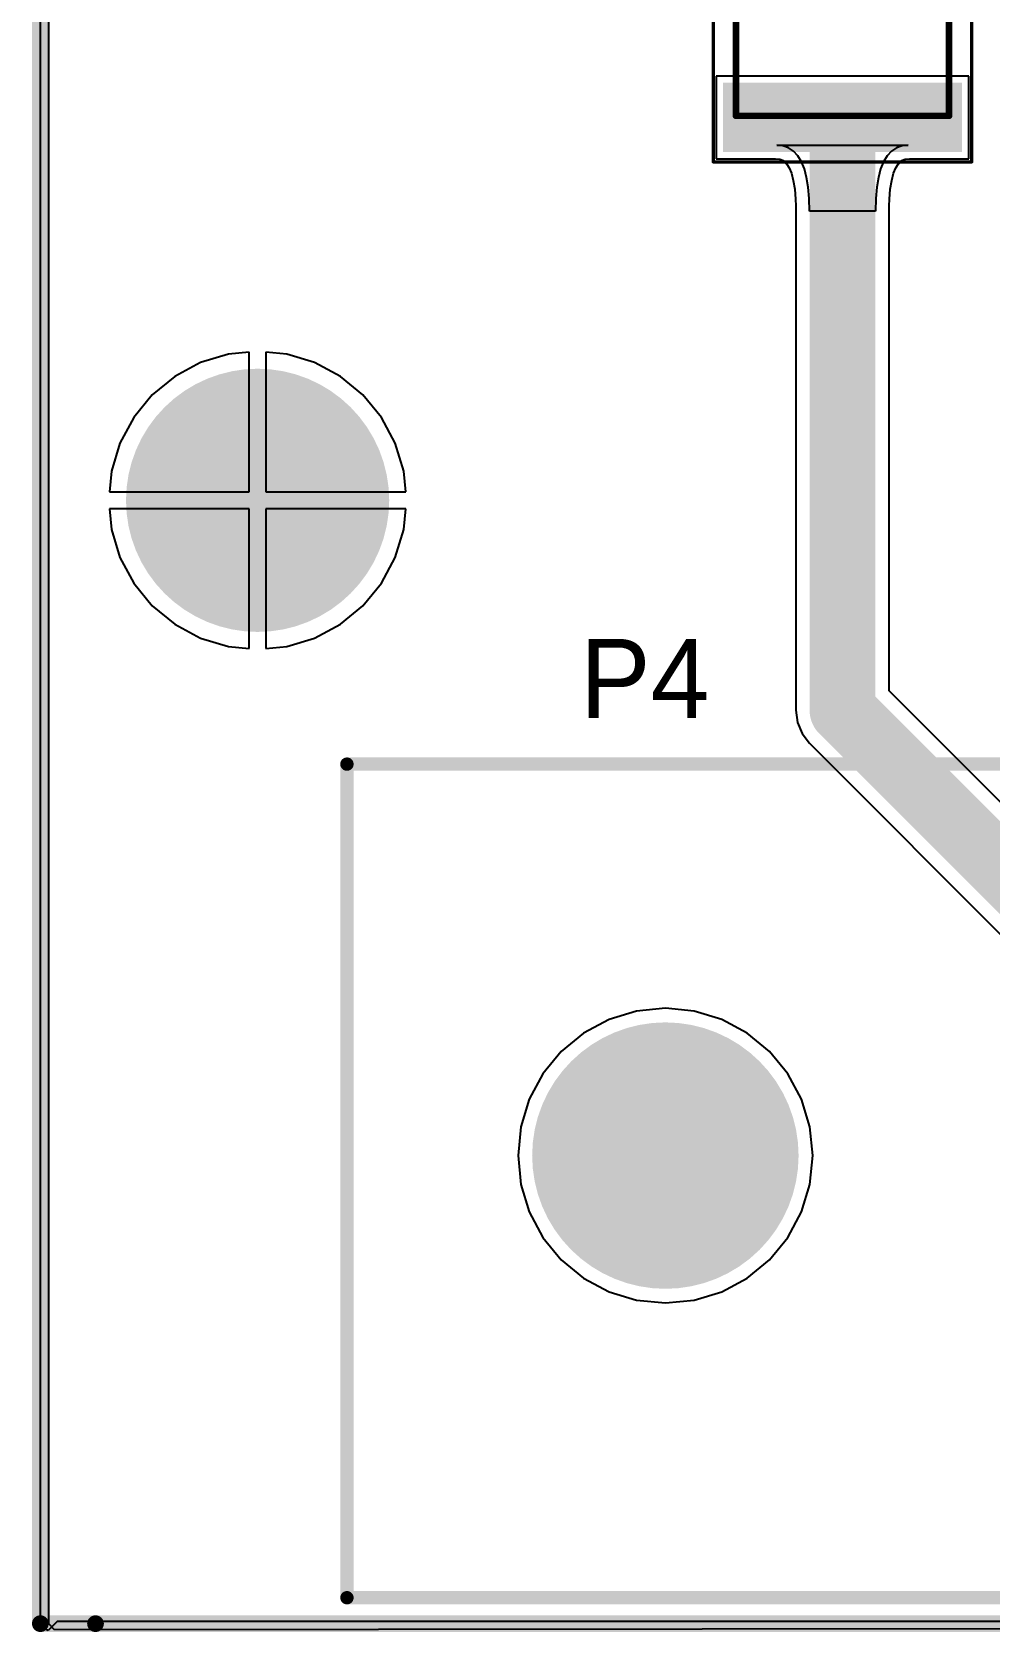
# Model space of a CAD drawing. Header units: millimetres. Extents: x 0.26 to 7.33, y 1.06 to 4.59.
# Drawn here: x 0.264 to 0.837, y 1.665 to 2.622 of the extents above; entities that cross this region are included whole.
import ezdxf

# ---------------------------------------------------------------- set-up
doc = ezdxf.new("R2010")
doc.units = ezdxf.units.MM
doc.header["$MEASUREMENT"] = 0
for name, color, linetype in [('BottomLayer', 5, 'Continuous'), ('BottomSolder', 6, 'Continuous'), ('Mechanical15', 56, 'Continuous'), ('Mechanical16', 56, 'Continuous'), ('Mechanical20', 56, 'Continuous'), ('MultiLayer', 9, 'Continuous'), ('PadHoleLayer', 156, 'Continuous'), ('TopLayer', 1, 'Continuous'), ('TopOverlay', 2, 'Continuous'), ('TopPaste', 8, 'Continuous'), ('TopSolder', 216, 'Continuous')]:
    doc.layers.add(name, color=color, linetype=linetype)

# ---------------------------------------------------------------- blocks, each defined once
blk = doc.blocks.new('MX150_20_PIN_29')
at = {"layer": 'BottomLayer', "const_width": 0.0374}
blk.add_lwpolyline([(-0.91437, -0.02795, 1), (-0.87697, -0.02795, 1)], format="xyb", close=True, dxfattribs=at)
at = {"layer": 'BottomSolder', "const_width": 0.0414}
blk.add_lwpolyline([(-0.91637, -0.02795, 1), (-0.87497, -0.02795, 1)], format="xyb", close=True, dxfattribs=at)
at = {"layer": 'MultiLayer', "const_width": 0.0374}
blk.add_lwpolyline([(-0.91437, -0.02795, 1), (-0.87697, -0.02795, 1)], format="xyb", close=True, dxfattribs=at)
at = {"layer": 'PadHoleLayer', "const_width": 0.07972}
blk.add_lwpolyline([(-0.93553, -0.02795, 1), (-0.85581, -0.02795, 1)], format="xyb", close=True, dxfattribs=at)
at = {"layer": 'TopLayer', "const_width": 0.0374}
blk.add_lwpolyline([(-0.91437, -0.02795, 1), (-0.87697, -0.02795, 1)], format="xyb", close=True, dxfattribs=at)
at = {"layer": 'TopOverlay', "const_width": 0.008}
for points in [[(-1.08622, -0.29252), (-1.08622, 0.2063)], [(-1.08622, 0.2063), (1.0878, 0.2063)], [(-1.08622, -0.29252), (1.0878, -0.29252)]]:
    blk.add_lwpolyline(points, dxfattribs=at)
at = {"layer": 'TopOverlay', "const_width": 0.004}
for points in [[(-1.08822, 0.2063, 1), (-1.08422, 0.2063, 1)], [(-1.08822, 0.2063, 1), (-1.08422, 0.2063, 1)], [(-1.08822, -0.29252, 1), (-1.08422, -0.29252, 1)], [(-1.08822, -0.29252, 1), (-1.08422, -0.29252, 1)]]:
    blk.add_lwpolyline(points, format="xyb", close=True, dxfattribs=at)
at = {"layer": 'TopSolder', "const_width": 0.0414}
blk.add_lwpolyline([(-0.91637, -0.02795, 1), (-0.87497, -0.02795, 1)], format="xyb", close=True, dxfattribs=at)
blk = doc.blocks.new('FUSC4632X85N_89')
at = {"layer": 'Mechanical15', "const_width": 0.00394}
for points in [[(-0.08957, -0.06378), (-0.08957, 0.06378)], [(0.08957, 0.06378), (-0.08957, 0.06378)], [(0.08957, -0.06378), (0.08957, 0.06378)], [(0.08957, -0.06378), (-0.08957, -0.06378)]]:
    blk.add_lwpolyline(points, dxfattribs=at)
at = {"layer": 'Mechanical15', "const_width": 0.00197}
for points in [[(-0.09055, 0.06378, 1), (-0.08858, 0.06378, 1)], [(-0.09055, 0.06378, 1), (-0.08858, 0.06378, 1)], [(0.08858, 0.06378, 1), (0.09055, 0.06378, 1)], [(0.08858, 0.06378, 1), (0.09055, 0.06378, 1)], [(-0.09055, -0.06378, 1), (-0.08858, -0.06378, 1)], [(-0.09055, -0.06378, 1), (-0.08858, -0.06378, 1)], [(0.08858, -0.06378, 1), (0.09055, -0.06378, 1)], [(0.08858, -0.06378, 1), (0.09055, -0.06378, 1)]]:
    blk.add_lwpolyline(points, format="xyb", close=True, dxfattribs=at)
at = {"layer": 'Mechanical16', "const_width": 0.00197}
for points in [[(-0.11713, -0.07736), (-0.11713, 0.07736)], [(0.11713, 0.07736), (-0.11713, 0.07736)], [(0.11713, -0.07736), (0.11713, 0.07736)], [(0.11713, -0.07736), (-0.11713, -0.07736)]]:
    blk.add_lwpolyline(points, dxfattribs=at)
at = {"layer": 'Mechanical16', "const_width": 0.000984}
for points in [[(-0.11762, 0.07736, 1), (-0.11663, 0.07736, 1)], [(-0.11762, 0.07736, 1), (-0.11663, 0.07736, 1)], [(0.11663, 0.07736, 1), (0.11762, 0.07736, 1)], [(0.11663, 0.07736, 1), (0.11762, 0.07736, 1)], [(-0.11762, -0.07736, 1), (-0.11663, -0.07736, 1)], [(-0.11762, -0.07736, 1), (-0.11663, -0.07736, 1)], [(0.11663, -0.07736, 1), (0.11762, -0.07736, 1)], [(0.11663, -0.07736, 1), (0.11762, -0.07736, 1)]]:
    blk.add_lwpolyline(points, format="xyb", close=True, dxfattribs=at)
at = {"layer": 'TopLayer'}
for points in [[(-0.07382, -0.06752), (-0.07382, 0.06752), (-0.10728, -0.06752), (-0.10728, 0.06752)], [(0.10728, -0.06752), (0.10728, 0.06752), (0.07382, -0.06752), (0.07382, 0.06752)]]:
    blk.add_solid(points, dxfattribs=at)
at = {"layer": 'TopOverlay', "const_width": 0.00787}
blk.add_lwpolyline([(0, -0.05984), (0, 0.05984)], dxfattribs=at)
at = {"layer": 'TopOverlay', "const_width": 0.00394}
for points in [[(-0.00197, 0.05984, 1), (0.00197, 0.05984, 1)], [(-0.00197, -0.05984, 1), (0.00197, -0.05984, 1)]]:
    blk.add_lwpolyline(points, format="xyb", close=True, dxfattribs=at)
at = {"layer": 'TopPaste'}
for points in [[(-0.07382, -0.06752), (-0.07382, 0.06752), (-0.10728, -0.06752), (-0.10728, 0.06752)], [(0.10728, -0.06752), (0.10728, 0.06752), (0.07382, -0.06752), (0.07382, 0.06752)]]:
    blk.add_solid(points, dxfattribs=at)
at = {"layer": 'TopSolder'}
for points in [[(-0.06982, -0.07152), (-0.06982, 0.07152), (-0.11128, -0.07152), (-0.11128, 0.07152)], [(0.11128, -0.07152), (0.11128, 0.07152), (0.06982, -0.07152), (0.06982, 0.07152)]]:
    blk.add_solid(points, dxfattribs=at)

msp = doc.modelspace()

# ---------------------------------------------------------------- linework, layer by layer
at = {"layer": 'BottomLayer'}
for p, q in [((0.274, 1.66984), (0.274, 4.5813)), ((0.36487, 2.4246), (0.34945, 2.41635)), ((0.3816, 2.42967), (0.36487, 2.4246)), ((0.394, 2.43089), (0.3816, 2.42967)), ((0.394, 2.3472), (0.394, 2.43089)), ((0.4164, 2.42967), (0.404, 2.43089)), ((0.404, 2.43089), (0.404, 2.3472)), ((0.43313, 2.4246), (0.4164, 2.42967)), ((0.44855, 2.41635), (0.43313, 2.4246)), ((0.34945, 2.41635), (0.33594, 2.40526)), ((0.46206, 2.40526), (0.44855, 2.41635)), ((0.33594, 2.40526), (0.32485, 2.39175)), ((0.47315, 2.39175), (0.46206, 2.40526)), ((0.32485, 2.39175), (0.31661, 2.37633)), ((0.48139, 2.37633), (0.47315, 2.39175)), ((0.31661, 2.37633), (0.31153, 2.3596)), ((0.48647, 2.3596), (0.48139, 2.37633)), ((0.31153, 2.3596), (0.31031, 2.3472)), ((0.48769, 2.3472), (0.48647, 2.3596)), ((0.31031, 2.3472), (0.394, 2.3472)), ((0.404, 2.3472), (0.48769, 2.3472)), ((0.394, 2.3372), (0.31031, 2.3372)), ((0.31031, 2.3372), (0.31153, 2.32481)), ((0.394, 2.25352), (0.394, 2.3372)), ((0.48769, 2.3372), (0.404, 2.3372)), ((0.404, 2.3372), (0.404, 2.25352)), ((0.48647, 2.32481), (0.48769, 2.3372)), ((0.31153, 2.32481), (0.31661, 2.30808)), ((0.48139, 2.30808), (0.48647, 2.32481)), ((0.31661, 2.30808), (0.32485, 2.29266)), ((0.47315, 2.29266), (0.48139, 2.30808)), ((0.32485, 2.29266), (0.33594, 2.27915)), ((0.46206, 2.27915), (0.47315, 2.29266)), ((0.33594, 2.27915), (0.34945, 2.26805)), ((0.44855, 2.26805), (0.46206, 2.27915)), ((0.34945, 2.26805), (0.36487, 2.25981)), ((0.36487, 2.25981), (0.3816, 2.25474)), ((0.4164, 2.25474), (0.43313, 2.25981)), ((0.43313, 2.25981), (0.44855, 2.26805)), ((0.3816, 2.25474), (0.394, 2.25352)), ((0.404, 2.25352), (0.4164, 2.25474)), ((0.60928, 2.03152), (0.59404, 2.02337)), ((0.62582, 2.03653), (0.60928, 2.03152)), ((0.64302, 2.03823), (0.62582, 2.03653)), ((0.66021, 2.03653), (0.64302, 2.03823)), ((0.67675, 2.03152), (0.66021, 2.03653)), ((0.69199, 2.02337), (0.67675, 2.03152)), ((0.59404, 2.02337), (0.58069, 2.01241)), ((0.70535, 2.01241), (0.69199, 2.02337)), ((0.58069, 2.01241), (0.56972, 1.99905)), ((0.71631, 1.99905), (0.70535, 2.01241)), ((0.56972, 1.99905), (0.56158, 1.98381)), ((0.72445, 1.98381), (0.71631, 1.99905)), ((0.56158, 1.98381), (0.55656, 1.96728)), ((0.72947, 1.96728), (0.72445, 1.98381)), ((0.55656, 1.96728), (0.55487, 1.95008)), ((0.73116, 1.95008), (0.72947, 1.96728)), ((0.55487, 1.95008), (0.55656, 1.93288)), ((0.72947, 1.93288), (0.73116, 1.95008)), ((0.55656, 1.93288), (0.56158, 1.91635)), ((0.72445, 1.91635), (0.72947, 1.93288)), ((0.56158, 1.91635), (0.56972, 1.90111)), ((0.71631, 1.90111), (0.72445, 1.91635)), ((0.56972, 1.90111), (0.58069, 1.88775)), ((0.70535, 1.88775), (0.71631, 1.90111)), ((0.58069, 1.88775), (0.59404, 1.87679)), ((0.69199, 1.87679), (0.70535, 1.88775)), ((0.59404, 1.87679), (0.60928, 1.86864)), ((0.67675, 1.86864), (0.69199, 1.87679)), ((0.60928, 1.86864), (0.62582, 1.86362)), ((0.66021, 1.86362), (0.67675, 1.86864)), ((0.62582, 1.86362), (0.64302, 1.86193)), ((0.64302, 1.86193), (0.66021, 1.86362)), ((0.27754, 1.6663), (0.274, 1.66984)), ((7.325, 1.6725), (0.27754, 1.6663))]:
    msp.add_line(p, q, dxfattribs=at)
at = {"layer": 'BottomLayer', "const_width": 0.03}
msp.add_lwpolyline([(0.384, 2.3422, 1), (0.414, 2.3422, 1)], format="xyb", close=True, dxfattribs=at)
at = {"layer": 'BottomSolder', "const_width": 0.034}
msp.add_lwpolyline([(0.382, 2.3422, 1), (0.416, 2.3422, 1)], format="xyb", close=True, dxfattribs=at)
at = {"layer": 'Mechanical20', "const_width": 0.01}
for points in [[(0.269, 1.67), (0.269, 4.586)], [(0.269, 1.67), (0.302, 1.67)], [(0.302, 1.67), (7.325, 1.67)]]:
    msp.add_lwpolyline(points, dxfattribs=at)
at = {"layer": 'Mechanical20', "const_width": 0.005}
for points in [[(0.2665, 1.67, 1), (0.2715, 1.67, 1)], [(0.2665, 1.67, 1), (0.2715, 1.67, 1)], [(0.2995, 1.67, 1), (0.3045, 1.67, 1)], [(0.2995, 1.67, 1), (0.3045, 1.67, 1)]]:
    msp.add_lwpolyline(points, format="xyb", close=True, dxfattribs=at)
at = {"layer": 'MultiLayer', "const_width": 0.03}
msp.add_lwpolyline([(0.384, 2.3422, 1), (0.414, 2.3422, 1)], format="xyb", close=True, dxfattribs=at)
at = {"layer": 'PadHoleLayer', "const_width": 0.07875}
msp.add_lwpolyline([(0.35962, 2.3422, 1), (0.43838, 2.3422, 1)], format="xyb", close=True, dxfattribs=at)
at = {"layer": 'TopLayer'}
for p, q in [((0.269, 1.66783), (0.269, 4.5863)), ((0.82452, 2.59603), (0.67348, 2.59603)), ((0.67348, 2.59603), (0.67348, 2.54657)), ((0.82452, 2.54657), (0.82452, 2.59603)), ((0.71337, 2.55429), (0.70963, 2.55469)), ((0.70963, 2.55469), (0.78837, 2.55469)), ((0.71672, 2.55311), (0.71337, 2.55429)), ((0.71967, 2.55114), (0.71672, 2.55311)), ((0.72223, 2.54839), (0.71967, 2.55114)), ((0.72439, 2.54484), (0.72223, 2.54839)), ((0.77577, 2.54839), (0.77361, 2.54484)), ((0.77833, 2.55114), (0.77577, 2.54839)), ((0.78128, 2.55311), (0.77833, 2.55114)), ((0.78463, 2.55429), (0.78128, 2.55311)), ((0.78837, 2.55469), (0.78463, 2.55429)), ((0.67348, 2.54657), (0.70885, 2.54657)), ((0.70885, 2.54657), (0.71156, 2.54628)), ((0.71156, 2.54628), (0.71304, 2.54576)), ((0.71304, 2.54576), (0.71435, 2.54489)), ((0.71435, 2.54489), (0.71569, 2.54344)), ((0.71569, 2.54344), (0.71709, 2.54115)), ((0.71709, 2.54115), (0.71842, 2.5379)), ((0.71842, 2.5379), (0.71956, 2.53366)), ((0.72617, 2.54051), (0.72439, 2.54484)), ((0.72754, 2.5354), (0.72617, 2.54051)), ((0.77183, 2.54051), (0.77046, 2.5354)), ((0.77361, 2.54484), (0.77183, 2.54051)), ((0.77844, 2.53366), (0.77958, 2.5379)), ((0.77958, 2.5379), (0.78091, 2.54115)), ((0.78091, 2.54115), (0.78231, 2.54344)), ((0.78231, 2.54344), (0.78365, 2.54489)), ((0.78365, 2.54489), (0.78496, 2.54576)), ((0.78496, 2.54576), (0.78644, 2.54628)), ((0.78644, 2.54628), (0.78915, 2.54657)), ((0.78915, 2.54657), (0.82452, 2.54657)), ((0.71956, 2.53366), (0.72043, 2.52846)), ((0.72043, 2.52846), (0.72097, 2.52233)), ((0.72853, 2.52949), (0.72754, 2.5354)), ((0.72912, 2.5228), (0.72853, 2.52949)), ((0.76947, 2.52949), (0.76888, 2.5228)), ((0.77046, 2.5354), (0.76947, 2.52949)), ((0.77703, 2.52233), (0.77757, 2.52846)), ((0.77757, 2.52846), (0.77844, 2.53366)), ((0.72097, 2.52233), (0.72108, 2.51833)), ((0.72108, 2.51833), (0.72108, 2.21654)), ((0.72932, 2.51532), (0.72912, 2.5228)), ((0.76888, 2.5228), (0.76868, 2.51532)), ((0.77692, 2.51833), (0.77703, 2.52233)), ((0.77692, 2.2281), (0.77692, 2.51833)), ((0.76868, 2.51532), (0.72932, 2.51532)), ((0.36487, 2.4246), (0.34945, 2.41635)), ((0.3816, 2.42967), (0.36487, 2.4246)), ((0.394, 2.43089), (0.3816, 2.42967)), ((0.394, 2.3472), (0.394, 2.43089)), ((0.4164, 2.42967), (0.404, 2.43089)), ((0.404, 2.43089), (0.404, 2.3472)), ((0.43313, 2.4246), (0.4164, 2.42967)), ((0.44855, 2.41635), (0.43313, 2.4246)), ((0.34945, 2.41635), (0.33594, 2.40526)), ((0.46206, 2.40526), (0.44855, 2.41635)), ((0.33594, 2.40526), (0.32485, 2.39175)), ((0.47315, 2.39175), (0.46206, 2.40526)), ((0.32485, 2.39175), (0.31661, 2.37633)), ((0.48139, 2.37633), (0.47315, 2.39175)), ((0.31661, 2.37633), (0.31153, 2.3596)), ((0.48647, 2.3596), (0.48139, 2.37633)), ((0.31153, 2.3596), (0.31031, 2.3472)), ((0.48769, 2.3472), (0.48647, 2.3596)), ((0.31031, 2.3472), (0.394, 2.3472)), ((0.404, 2.3472), (0.48769, 2.3472)), ((0.394, 2.3372), (0.31031, 2.3372)), ((0.31031, 2.3372), (0.31153, 2.32481)), ((0.394, 2.25352), (0.394, 2.3372)), ((0.48769, 2.3372), (0.404, 2.3372)), ((0.404, 2.3372), (0.404, 2.25352)), ((0.48647, 2.32481), (0.48769, 2.3372)), ((0.31153, 2.32481), (0.31661, 2.30808)), ((0.48139, 2.30808), (0.48647, 2.32481)), ((0.31661, 2.30808), (0.32485, 2.29266)), ((0.47315, 2.29266), (0.48139, 2.30808)), ((0.32485, 2.29266), (0.33594, 2.27915)), ((0.46206, 2.27915), (0.47315, 2.29266)), ((0.33594, 2.27915), (0.34945, 2.26805)), ((0.44855, 2.26805), (0.46206, 2.27915)), ((0.34945, 2.26805), (0.36487, 2.25981)), ((0.36487, 2.25981), (0.3816, 2.25474)), ((0.4164, 2.25474), (0.43313, 2.25981)), ((0.43313, 2.25981), (0.44855, 2.26805)), ((0.3816, 2.25474), (0.394, 2.25352)), ((0.404, 2.25352), (0.4164, 2.25474)), ((0.89249, 2.11254), (0.77692, 2.2281)), ((0.72108, 2.21654), (0.72203, 2.20931)), ((0.72203, 2.20931), (0.72482, 2.20257)), ((0.72482, 2.20257), (0.72925, 2.19679)), ((0.72925, 2.19679), (0.853, 2.07305)), ((0.60928, 2.03152), (0.59404, 2.02337)), ((0.62582, 2.03653), (0.60928, 2.03152)), ((0.64302, 2.03823), (0.62582, 2.03653)), ((0.66021, 2.03653), (0.64302, 2.03823)), ((0.67675, 2.03152), (0.66021, 2.03653)), ((0.69199, 2.02337), (0.67675, 2.03152)), ((0.59404, 2.02337), (0.58069, 2.01241)), ((0.70535, 2.01241), (0.69199, 2.02337)), ((0.58069, 2.01241), (0.56972, 1.99905)), ((0.71631, 1.99905), (0.70535, 2.01241)), ((0.56972, 1.99905), (0.56158, 1.98381)), ((0.72445, 1.98381), (0.71631, 1.99905)), ((0.56158, 1.98381), (0.55656, 1.96728)), ((0.72947, 1.96728), (0.72445, 1.98381)), ((0.55656, 1.96728), (0.55487, 1.95008)), ((0.73116, 1.95008), (0.72947, 1.96728)), ((0.55487, 1.95008), (0.55656, 1.93288)), ((0.72947, 1.93288), (0.73116, 1.95008)), ((0.55656, 1.93288), (0.56158, 1.91635)), ((0.72445, 1.91635), (0.72947, 1.93288)), ((0.56158, 1.91635), (0.56972, 1.90111)), ((0.71631, 1.90111), (0.72445, 1.91635)), ((0.56972, 1.90111), (0.58069, 1.88775)), ((0.70535, 1.88775), (0.71631, 1.90111)), ((0.58069, 1.88775), (0.59404, 1.87679)), ((0.69199, 1.87679), (0.70535, 1.88775)), ((0.59404, 1.87679), (0.60928, 1.86864)), ((0.67675, 1.86864), (0.69199, 1.87679)), ((0.60928, 1.86864), (0.62582, 1.86362)), ((0.66021, 1.86362), (0.67675, 1.86864)), ((0.62582, 1.86362), (0.64302, 1.86193)), ((0.64302, 1.86193), (0.66021, 1.86362)), ((0.27362, 1.66592), (0.269, 1.66783)), ((0.279, 1.6713), (0.27362, 1.66592)), ((7.325, 1.6713), (0.279, 1.6713))]:
    msp.add_line(p, q, dxfattribs=at)
at = {"layer": 'TopLayer', "const_width": 0.03937}
for points in [[(0.749, 2.21654), (0.749, 2.5613)], [(0.749, 2.21654), (0.91861, 2.04693)]]:
    msp.add_lwpolyline(points, dxfattribs=at)
at = {"layer": 'TopLayer'}
for points, const_width in [([(0.73916, 2.5613, 1), (0.75884, 2.5613, 1)], 0.01969), ([(0.384, 2.3422, 1), (0.414, 2.3422, 1)], 0.03), ([(0.73916, 2.21654, 1), (0.75884, 2.21654, 1)], 0.01969), ([(0.73916, 2.21654, 1), (0.75884, 2.21654, 1)], 0.01969)]:
    msp.add_lwpolyline(points, format="xyb", close=True, dxfattribs=dict(at, const_width=const_width))
at = {"layer": 'TopSolder', "const_width": 0.034}
msp.add_lwpolyline([(0.382, 2.3422, 1), (0.416, 2.3422, 1)], format="xyb", close=True, dxfattribs=at)

# ---------------------------------------------------------------- block references
for name, p, rotation in [('FUSC4632X85N_89', (0.749, 2.66185), 270), ('MX150_20_PIN_29', (1.53868, 1.97803), 360)]:
    msp.add_blockref(name, p, dxfattribs=dict(rotation=rotation))

# ---------------------------------------------------------------- texts
at = {"layer": 'TopOverlay'}
msp.add_text('P4', height=0.047244, dxfattribs=at).set_placement((0.592, 2.212))

doc.saveas('drawing.dxf')
